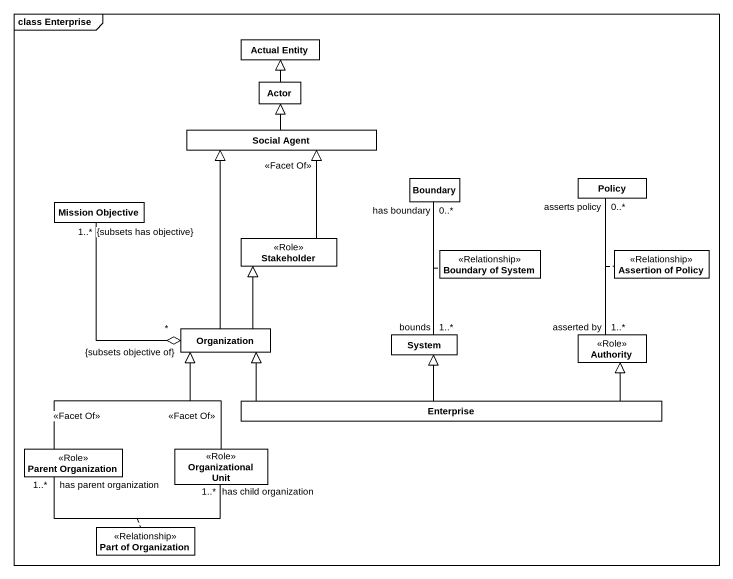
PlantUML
@startuml
mainframe class Enterprise
hide circle
hide empty members
class "Actual Entity" as Actual_Entity
class "Actor" as Actor_
class "Social Agent" as Social_Agent
class "Boundary" as Boundary_
class Policy
class "Mission Objective" as Mission_Objective
class Stakeholder <<Role>>
class "Boundary of System" as Boundary_of_System <<Relationship>>
class "Assertion of Policy" as Assertion_of_Policy <<Relationship>>
class Organization
class System
class Authority <<Role>>
class Enterprise
class "Parent Organization" as Parent_Organization <<Role>>
class "Organizational Unit" as Organizational_Unit <<Role>>
class "Part of Organization" as Part_of_Organization <<Relationship>>
Actor_ -up-|> Actual_Entity
Social_Agent -up-|> Actor_
Stakeholder -up-|> Social_Agent : <<Facet Of>>
Organization -up-|> Social_Agent
Organization "{subsets objective of}\n*" o-up- "1..*\n{subsets has objective}" Mission_Objective
Organization -up-|> Stakeholder
System "bounds\n1..*" -up- "has boundary\n0..*" Boundary_
(System, Boundary_) .. Boundary_of_System
Authority "asserted by\n1..*" -up- "asserts policy\n0..*" Policy
(Authority, Policy) .. Assertion_of_Policy
Enterprise -left-|> Organization
Enterprise -up-|> System
Enterprise -right-|> Authority
Parent_Organization -up-|> Organization : <<Facet Of>>
Organizational_Unit -up-|> Organization : <<Facet Of>>
Organizational_Unit "1..*\nhas child organization" -left- "has parent organization\n1..*" Parent_Organization
(Organizational_Unit, Parent_Organization) .. Part_of_Organization
@enduml
